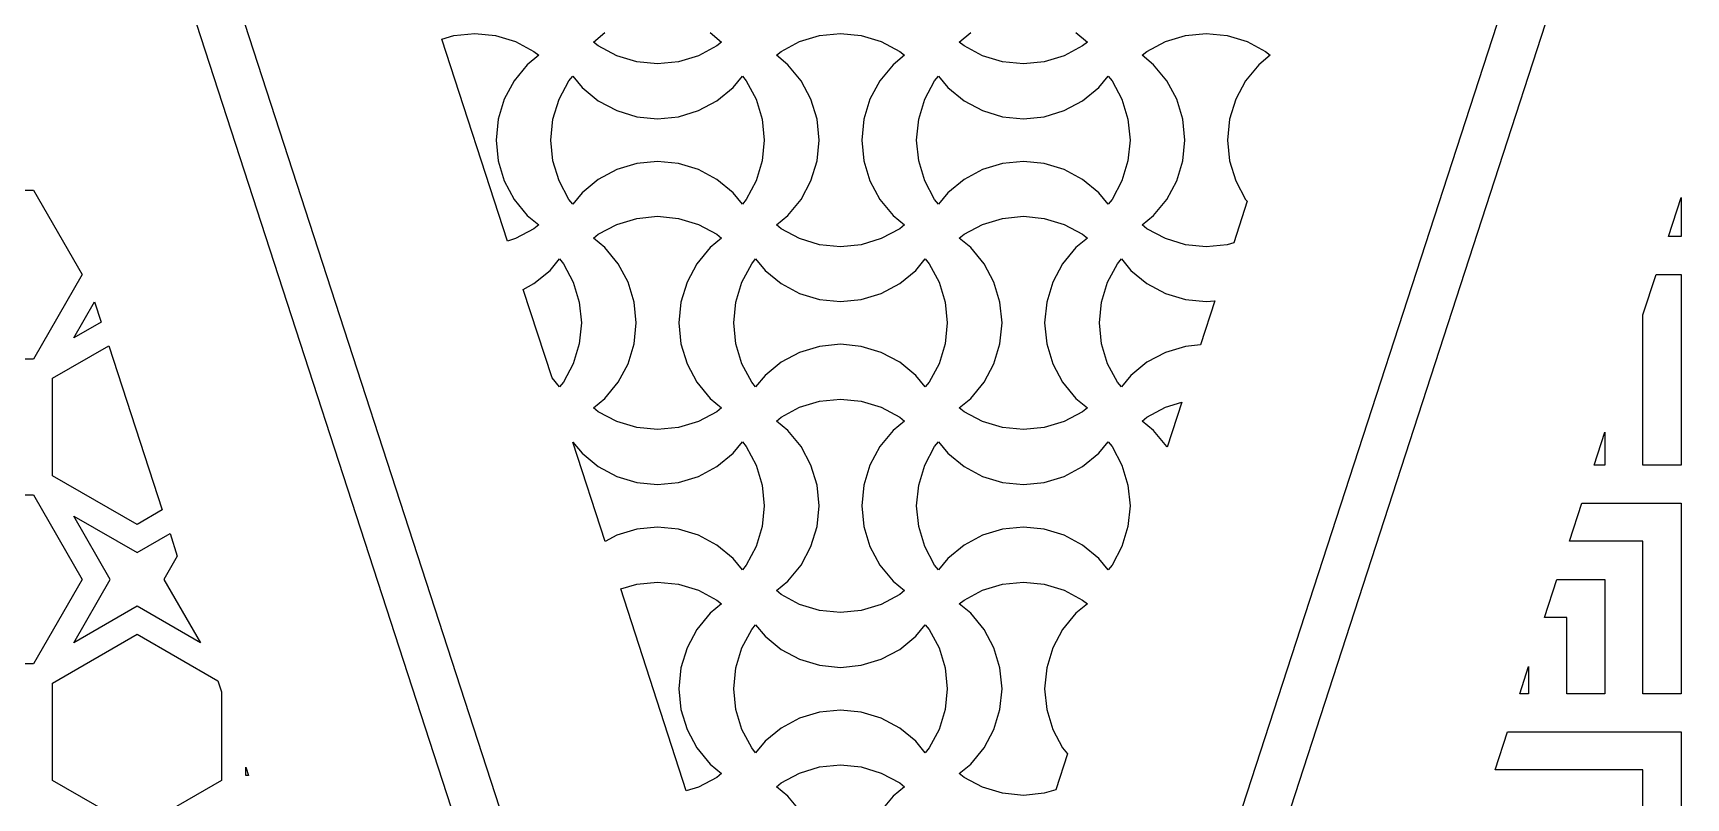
# Model space of a CAD drawing. Header units: metres. Extents: x 20 to 1108, y 20 to 485.
# Drawn here: x 430.8 to 539.2, y 95.7 to 145.9 of the extents above; entities that cross this region are included whole.
import ezdxf

# ---------------------------------------------------------------- set-up
doc = ezdxf.new("R2010")
doc.units = ezdxf.units.M

msp = doc.modelspace()

# ---------------------------------------------------------------- linework, layer by layer
for p, q in [((482.617, 20), (407.617, 250.826)), ((410.772, 250.826), (485.772, 20.0001)), ((485.772, 20.0001), (560.772, 250.826)), ((563.926, 250.826), (488.926, 20)), ((457.626, 145.455), (458.407, 145.692)), ((461.933, 132.202), (457.626, 145.455)), ((458.407, 145.692), (459.772, 145.826)), ((459.772, 145.826), (461.137, 145.692)), ((461.137, 145.692), (462.451, 145.293)), ((467.572, 145.261), (468.322, 145.877)), ((475.222, 145.877), (475.972, 145.261)), ((481.093, 145.293), (482.407, 145.692)), ((482.407, 145.692), (483.772, 145.826)), ((483.772, 145.826), (485.137, 145.692)), ((485.137, 145.692), (486.451, 145.293)), ((491.572, 145.261), (492.322, 145.877)), ((499.222, 145.877), (499.972, 145.261)), ((505.093, 145.293), (506.407, 145.692)), ((506.407, 145.692), (507.772, 145.826)), ((507.772, 145.826), (509.137, 145.692)), ((509.137, 145.692), (510.451, 145.293)), ((462.451, 145.293), (463.661, 144.647)), ((463.972, 144.392), (463.222, 143.776)), ((463.661, 144.647), (463.972, 144.392)), ((467.883, 145.006), (467.572, 145.261)), ((469.093, 144.359), (467.883, 145.006)), ((470.407, 143.961), (469.093, 144.359)), ((474.451, 144.359), (473.137, 143.961)), ((475.661, 145.006), (474.451, 144.359)), ((475.972, 145.261), (475.661, 145.006)), ((479.573, 144.392), (479.883, 144.647)), ((480.322, 143.776), (479.573, 144.392)), ((479.883, 144.647), (481.093, 145.293)), ((486.451, 145.293), (487.661, 144.647)), ((487.972, 144.392), (487.222, 143.776)), ((487.661, 144.647), (487.972, 144.392)), ((491.883, 145.006), (491.572, 145.261)), ((493.093, 144.359), (491.883, 145.006)), ((494.407, 143.961), (493.093, 144.359)), ((498.451, 144.359), (497.137, 143.961)), ((499.661, 145.006), (498.451, 144.359)), ((499.972, 145.261), (499.661, 145.006)), ((503.572, 144.392), (503.883, 144.647)), ((504.322, 143.776), (503.572, 144.392)), ((503.883, 144.647), (505.093, 145.293)), ((510.451, 145.293), (511.661, 144.647)), ((511.971, 144.392), (511.222, 143.776)), ((511.661, 144.647), (511.971, 144.392)), ((463.222, 143.776), (462.352, 142.715)), ((471.772, 143.826), (470.407, 143.961)), ((473.137, 143.961), (471.772, 143.826)), ((481.193, 142.715), (480.322, 143.776)), ((487.222, 143.776), (486.351, 142.715)), ((495.772, 143.826), (494.407, 143.961)), ((497.137, 143.961), (495.772, 143.826)), ((505.192, 142.715), (504.322, 143.776)), ((511.222, 143.776), (510.351, 142.715)), ((462.352, 142.715), (461.705, 141.505)), ((465.305, 141.505), (465.952, 142.715)), ((465.952, 142.715), (466.207, 143.026)), ((466.207, 143.026), (466.823, 142.277)), ((466.823, 142.277), (467.883, 141.406)), ((475.661, 141.406), (476.722, 142.277)), ((476.722, 142.277), (477.336, 143.026)), ((477.336, 143.026), (477.592, 142.715)), ((477.592, 142.715), (478.239, 141.505)), ((481.839, 141.505), (481.193, 142.715)), ((486.351, 142.715), (485.705, 141.505)), ((489.304, 141.505), (489.952, 142.715)), ((489.952, 142.715), (490.207, 143.026)), ((490.207, 143.026), (490.823, 142.277)), ((490.823, 142.277), (491.883, 141.406)), ((499.661, 141.406), (500.721, 142.277)), ((500.721, 142.277), (501.336, 143.026)), ((501.336, 143.026), (501.592, 142.715)), ((501.592, 142.715), (502.239, 141.505)), ((505.839, 141.505), (505.192, 142.715)), ((510.351, 142.715), (509.705, 141.505)), ((461.705, 141.505), (461.307, 140.193)), ((464.907, 140.193), (465.305, 141.505)), ((467.883, 141.406), (469.093, 140.759)), ((474.451, 140.759), (475.661, 141.406)), ((478.239, 141.505), (478.637, 140.193)), ((482.238, 140.193), (481.839, 141.505)), ((485.705, 141.505), (485.306, 140.193)), ((488.907, 140.193), (489.304, 141.505)), ((491.883, 141.406), (493.093, 140.759)), ((498.451, 140.759), (499.661, 141.406)), ((502.239, 141.505), (502.637, 140.193)), ((506.238, 140.193), (505.839, 141.505)), ((509.705, 141.505), (509.306, 140.193)), ((461.307, 140.193), (461.172, 138.826)), ((464.772, 138.826), (464.907, 140.193)), ((469.093, 140.759), (470.407, 140.361)), ((470.407, 140.361), (471.772, 140.227)), ((471.772, 140.227), (473.137, 140.361)), ((473.137, 140.361), (474.451, 140.759)), ((478.637, 140.193), (478.772, 138.826)), ((482.372, 138.826), (482.238, 140.193)), ((485.306, 140.193), (485.172, 138.826)), ((488.772, 138.826), (488.907, 140.193)), ((493.093, 140.759), (494.407, 140.361)), ((494.407, 140.361), (495.772, 140.227)), ((495.772, 140.227), (497.137, 140.361)), ((497.137, 140.361), (498.451, 140.759)), ((502.637, 140.193), (502.772, 138.826)), ((506.372, 138.826), (506.238, 140.193)), ((509.306, 140.193), (509.171, 138.826)), ((461.172, 138.826), (461.307, 137.461)), ((464.907, 137.461), (464.772, 138.826)), ((478.772, 138.826), (478.637, 137.461)), ((482.238, 137.461), (482.372, 138.826)), ((485.172, 138.826), (485.306, 137.461)), ((488.907, 137.461), (488.772, 138.826)), ((502.772, 138.826), (502.637, 137.461)), ((506.238, 137.461), (506.372, 138.826)), ((509.171, 138.826), (509.306, 137.461)), ((461.307, 137.461), (461.705, 136.149)), ((465.305, 136.149), (464.907, 137.461)), ((469.093, 136.895), (467.883, 136.247)), ((470.407, 137.292), (469.093, 136.895)), ((471.772, 137.426), (470.407, 137.292)), ((473.137, 137.292), (471.772, 137.426)), ((474.451, 136.895), (473.137, 137.292)), ((475.661, 136.247), (474.451, 136.895)), ((478.637, 137.461), (478.239, 136.149)), ((481.839, 136.149), (482.238, 137.461)), ((485.306, 137.461), (485.705, 136.149)), ((489.304, 136.149), (488.907, 137.461)), ((493.093, 136.895), (491.883, 136.247)), ((494.407, 137.292), (493.093, 136.895)), ((495.772, 137.426), (494.407, 137.292)), ((497.137, 137.292), (495.772, 137.426)), ((498.451, 136.895), (497.137, 137.292)), ((499.661, 136.247), (498.451, 136.895)), ((502.637, 137.461), (502.239, 136.149)), ((505.839, 136.149), (506.238, 137.461)), ((509.306, 137.461), (509.705, 136.149)), ((461.705, 136.149), (462.352, 134.938)), ((465.952, 134.938), (465.305, 136.149)), ((467.883, 136.247), (466.823, 135.376)), ((476.722, 135.376), (475.661, 136.247)), ((478.239, 136.149), (477.592, 134.938)), ((481.193, 134.938), (481.839, 136.149)), ((485.705, 136.149), (486.351, 134.938)), ((489.952, 134.938), (489.304, 136.149)), ((491.883, 136.247), (490.823, 135.376)), ((500.721, 135.376), (499.661, 136.247)), ((502.239, 136.149), (501.592, 134.938)), ((505.192, 134.938), (505.839, 136.149)), ((509.705, 136.149), (510.351, 134.938)), ((424.419, 135.54), (430.816, 135.54)), ((430.816, 135.54), (434.014, 130)), ((462.352, 134.938), (463.222, 133.877)), ((466.207, 134.626), (465.952, 134.938)), ((466.823, 135.376), (466.207, 134.626)), ((477.336, 134.626), (476.722, 135.376)), ((477.592, 134.938), (477.336, 134.626)), ((480.322, 133.877), (481.193, 134.938)), ((486.351, 134.938), (487.222, 133.877)), ((490.207, 134.626), (489.952, 134.938)), ((490.823, 135.376), (490.207, 134.626)), ((501.336, 134.626), (500.721, 135.376)), ((501.592, 134.938), (501.336, 134.626)), ((504.322, 133.877), (505.192, 134.938)), ((510.457, 134.809), (509.576, 132.094)), ((510.351, 134.938), (510.457, 134.809)), ((538.097, 132.5), (538.926, 135.051)), ((538.926, 135.051), (538.926, 132.5)), ((463.222, 133.877), (463.972, 133.261)), ((469.093, 133.293), (470.407, 133.693)), ((470.407, 133.693), (471.772, 133.826)), ((471.772, 133.826), (473.137, 133.693)), ((473.137, 133.693), (474.451, 133.293)), ((479.573, 133.261), (480.322, 133.877)), ((487.222, 133.877), (487.972, 133.261)), ((493.093, 133.293), (494.407, 133.693)), ((494.407, 133.693), (495.772, 133.826)), ((495.772, 133.826), (497.137, 133.693)), ((497.137, 133.693), (498.451, 133.293)), ((503.572, 133.261), (504.322, 133.877)), ((462.451, 132.359), (461.933, 132.202)), ((463.661, 133.006), (462.451, 132.359)), ((463.972, 133.261), (463.661, 133.006)), ((467.572, 132.392), (467.883, 132.647)), ((468.322, 131.776), (467.572, 132.392)), ((467.883, 132.647), (469.093, 133.293)), ((474.451, 133.293), (475.661, 132.647)), ((475.972, 132.392), (475.222, 131.776)), ((475.661, 132.647), (475.972, 132.392)), ((479.883, 133.006), (479.573, 133.261)), ((481.093, 132.359), (479.883, 133.006)), ((482.407, 131.961), (481.093, 132.359)), ((486.451, 132.359), (485.137, 131.961)), ((487.661, 133.006), (486.451, 132.359)), ((487.972, 133.261), (487.661, 133.006)), ((491.572, 132.392), (491.883, 132.647)), ((492.322, 131.776), (491.572, 132.392)), ((491.883, 132.647), (493.093, 133.293)), ((498.451, 133.293), (499.661, 132.647)), ((499.972, 132.392), (499.222, 131.776)), ((499.661, 132.647), (499.972, 132.392)), ((503.883, 133.006), (503.572, 133.261)), ((505.093, 132.359), (503.883, 133.006)), ((506.407, 131.961), (505.093, 132.359)), ((538.926, 132.5), (538.097, 132.5)), ((469.192, 130.715), (468.322, 131.776)), ((475.222, 131.776), (474.352, 130.715)), ((483.772, 131.826), (482.407, 131.961)), ((485.137, 131.961), (483.772, 131.826)), ((493.192, 130.715), (492.322, 131.776)), ((499.222, 131.776), (498.352, 130.715)), ((507.772, 131.826), (506.407, 131.961)), ((509.137, 131.961), (507.772, 131.826)), ((509.576, 132.094), (509.137, 131.961)), ((463.661, 129.406), (464.722, 130.276)), ((464.722, 130.276), (465.337, 131.026)), ((465.337, 131.026), (465.592, 130.715)), ((465.592, 130.715), (466.239, 129.505)), ((469.839, 129.505), (469.192, 130.715)), ((474.352, 130.715), (473.705, 129.505)), ((477.305, 129.505), (477.952, 130.715)), ((477.952, 130.715), (478.207, 131.026)), ((478.207, 131.026), (478.823, 130.276)), ((478.823, 130.276), (479.883, 129.406)), ((487.661, 129.406), (488.721, 130.276)), ((488.721, 130.276), (489.336, 131.026)), ((489.336, 131.026), (489.592, 130.715)), ((489.592, 130.715), (490.239, 129.505)), ((493.839, 129.505), (493.192, 130.715)), ((498.352, 130.715), (497.705, 129.505)), ((501.305, 129.505), (501.952, 130.715)), ((501.952, 130.715), (502.206, 131.026)), ((502.206, 131.026), (502.822, 130.276)), ((502.822, 130.276), (503.883, 129.406)), ((434.014, 130), (430.816, 124.46)), ((462.962, 129.032), (463.661, 129.406)), ((466.239, 129.505), (466.637, 128.193)), ((470.238, 128.193), (469.839, 129.505)), ((473.705, 129.505), (473.306, 128.193)), ((476.907, 128.193), (477.305, 129.505)), ((479.883, 129.406), (481.093, 128.759)), ((486.451, 128.759), (487.661, 129.406)), ((490.239, 129.505), (490.637, 128.193)), ((494.237, 128.193), (493.839, 129.505)), ((497.705, 129.505), (497.306, 128.193)), ((500.907, 128.193), (501.305, 129.505)), ((503.883, 129.406), (505.093, 128.759)), ((536.426, 127.357), (537.285, 130)), ((537.285, 130), (538.926, 130)), ((538.926, 130), (538.926, 117.5)), ((433.463, 125.846), (434.836, 128.223)), ((434.836, 128.223), (435.27, 126.889)), ((464.852, 123.217), (462.962, 129.032)), ((466.637, 128.193), (466.772, 126.826)), ((470.372, 126.826), (470.238, 128.193)), ((473.306, 128.193), (473.171, 126.826)), ((476.772, 126.826), (476.907, 128.193)), ((481.093, 128.759), (482.407, 128.36)), ((482.407, 128.36), (483.772, 128.227)), ((483.772, 128.227), (485.137, 128.36)), ((485.137, 128.36), (486.451, 128.759)), ((490.637, 128.193), (490.772, 126.826)), ((494.372, 126.826), (494.237, 128.193)), ((497.306, 128.193), (497.171, 126.826)), ((500.772, 126.826), (500.907, 128.193)), ((505.093, 128.759), (506.407, 128.36)), ((506.407, 128.36), (507.772, 128.227)), ((508.337, 128.282), (507.398, 125.39)), ((507.772, 128.227), (508.337, 128.282)), ((536.426, 117.5), (536.426, 127.357)), ((435.27, 126.889), (433.463, 125.846)), ((466.772, 126.826), (466.637, 125.461)), ((470.238, 125.461), (470.372, 126.826)), ((473.171, 126.826), (473.306, 125.461)), ((476.907, 125.461), (476.772, 126.826)), ((490.772, 126.826), (490.637, 125.461)), ((494.237, 125.461), (494.372, 126.826)), ((497.171, 126.826), (497.306, 125.461)), ((500.907, 125.461), (500.772, 126.826)), ((432.077, 123.198), (435.775, 125.333)), ((435.775, 125.333), (439.276, 114.561)), ((466.637, 125.461), (466.239, 124.149)), ((469.839, 124.149), (470.238, 125.461)), ((473.306, 125.461), (473.705, 124.149)), ((477.305, 124.149), (476.907, 125.461)), ((481.093, 124.894), (479.883, 124.246)), ((482.407, 125.292), (481.093, 124.894)), ((483.772, 125.426), (482.407, 125.292)), ((485.137, 125.292), (483.772, 125.426)), ((486.451, 124.894), (485.137, 125.292)), ((487.661, 124.246), (486.451, 124.894)), ((490.637, 125.461), (490.239, 124.149)), ((493.839, 124.149), (494.237, 125.461)), ((497.306, 125.461), (497.705, 124.149)), ((501.305, 124.149), (500.907, 125.461)), ((505.093, 124.894), (503.883, 124.246)), ((506.407, 125.292), (505.093, 124.894)), ((507.398, 125.39), (506.407, 125.292)), ((430.816, 124.46), (424.419, 124.46)), ((466.239, 124.149), (465.592, 122.938)), ((469.192, 122.938), (469.839, 124.149)), ((473.705, 124.149), (474.352, 122.938)), ((477.952, 122.938), (477.305, 124.149)), ((479.883, 124.246), (478.823, 123.376)), ((488.721, 123.376), (487.661, 124.246)), ((490.239, 124.149), (489.592, 122.938)), ((493.192, 122.938), (493.839, 124.149)), ((497.705, 124.149), (498.352, 122.938)), ((501.952, 122.938), (501.305, 124.149)), ((503.883, 124.246), (502.822, 123.376)), ((432.077, 116.802), (432.077, 123.198)), ((465.337, 122.626), (464.852, 123.217)), ((465.592, 122.938), (465.337, 122.626)), ((468.322, 121.876), (469.192, 122.938)), ((474.352, 122.938), (475.222, 121.876)), ((478.207, 122.626), (477.952, 122.938)), ((478.823, 123.376), (478.207, 122.626)), ((489.336, 122.626), (488.721, 123.376)), ((489.592, 122.938), (489.336, 122.626)), ((492.322, 121.876), (493.192, 122.938)), ((498.352, 122.938), (499.222, 121.876)), ((502.206, 122.626), (501.952, 122.938)), ((502.822, 123.376), (502.206, 122.626)), ((467.572, 121.261), (468.322, 121.876)), ((475.222, 121.876), (475.972, 121.261)), ((481.093, 121.293), (482.407, 121.692)), ((482.407, 121.692), (483.772, 121.826)), ((483.772, 121.826), (485.137, 121.692)), ((485.137, 121.692), (486.451, 121.293)), ((491.572, 121.261), (492.322, 121.876)), ((499.222, 121.876), (499.972, 121.261)), ((505.093, 121.293), (506.173, 121.621)), ((506.173, 121.621), (505.215, 118.672)), ((467.883, 121.006), (467.572, 121.261)), ((469.093, 120.359), (467.883, 121.006)), ((475.661, 121.006), (474.451, 120.359)), ((475.972, 121.261), (475.661, 121.006)), ((479.573, 120.392), (479.883, 120.647)), ((480.322, 119.776), (479.573, 120.392)), ((479.883, 120.647), (481.093, 121.293)), ((486.451, 121.293), (487.661, 120.647)), ((487.972, 120.392), (487.222, 119.776)), ((487.661, 120.647), (487.972, 120.392)), ((491.883, 121.006), (491.572, 121.261)), ((493.093, 120.359), (491.883, 121.006)), ((499.661, 121.006), (498.451, 120.359)), ((499.972, 121.261), (499.661, 121.006)), ((503.572, 120.392), (503.883, 120.647)), ((504.322, 119.776), (503.572, 120.392)), ((503.883, 120.647), (505.093, 121.293)), ((470.407, 119.961), (469.093, 120.359)), ((471.772, 119.826), (470.407, 119.961)), ((473.137, 119.961), (471.772, 119.826)), ((474.451, 120.359), (473.137, 119.961)), ((481.193, 118.715), (480.322, 119.776)), ((487.222, 119.776), (486.351, 118.715)), ((494.407, 119.961), (493.093, 120.359)), ((495.772, 119.826), (494.407, 119.961)), ((497.137, 119.961), (495.772, 119.826)), ((498.451, 120.359), (497.137, 119.961)), ((505.192, 118.715), (504.322, 119.776)), ((533.223, 117.5), (533.926, 119.663)), ((533.926, 119.663), (533.926, 117.5)), ((468.337, 112.49), (466.218, 119.012)), ((466.218, 119.012), (466.823, 118.276)), ((466.823, 118.276), (467.883, 117.406)), ((475.661, 117.406), (476.722, 118.276)), ((476.722, 118.276), (477.336, 119.026)), ((477.336, 119.026), (477.592, 118.715)), ((477.592, 118.715), (478.239, 117.505)), ((481.839, 117.505), (481.193, 118.715)), ((486.351, 118.715), (485.705, 117.505)), ((489.304, 117.505), (489.952, 118.715)), ((489.952, 118.715), (490.207, 119.026)), ((490.207, 119.026), (490.823, 118.276)), ((490.823, 118.276), (491.883, 117.406)), ((499.661, 117.406), (500.721, 118.276)), ((500.721, 118.276), (501.336, 119.026)), ((501.336, 119.026), (501.592, 118.715)), ((501.592, 118.715), (502.239, 117.505)), ((505.215, 118.672), (505.192, 118.715)), ((467.883, 117.406), (469.093, 116.759)), ((474.451, 116.759), (475.661, 117.406)), ((478.239, 117.505), (478.637, 116.193)), ((482.238, 116.193), (481.839, 117.505)), ((485.705, 117.505), (485.306, 116.193)), ((488.907, 116.193), (489.304, 117.505)), ((491.883, 117.406), (493.093, 116.759)), ((498.451, 116.759), (499.661, 117.406)), ((502.239, 117.505), (502.637, 116.193)), ((533.926, 117.5), (533.223, 117.5)), ((538.926, 117.5), (536.426, 117.5)), ((437.617, 113.604), (432.077, 116.802)), ((469.093, 116.759), (470.407, 116.361)), ((470.407, 116.361), (471.772, 116.227)), ((471.772, 116.227), (473.137, 116.361)), ((473.137, 116.361), (474.451, 116.759)), ((478.637, 116.193), (478.772, 114.826)), ((482.372, 114.826), (482.238, 116.193)), ((485.306, 116.193), (485.172, 114.826)), ((488.772, 114.826), (488.907, 116.193)), ((493.093, 116.759), (494.407, 116.361)), ((494.407, 116.361), (495.772, 116.227)), ((495.772, 116.227), (497.137, 116.361)), ((497.137, 116.361), (498.451, 116.759)), ((502.637, 116.193), (502.772, 114.826)), ((424.419, 115.54), (430.816, 115.54)), ((430.816, 115.54), (434.014, 110)), ((531.599, 112.5), (532.412, 115)), ((532.412, 115), (538.926, 115)), ((538.926, 115), (538.926, 102.5)), ((435.862, 110), (433.463, 114.154)), ((433.463, 114.154), (437.617, 111.756)), ((439.276, 114.561), (437.617, 113.604)), ((478.772, 114.826), (478.637, 113.461)), ((482.238, 113.461), (482.372, 114.826)), ((485.172, 114.826), (485.306, 113.461)), ((488.907, 113.461), (488.772, 114.826)), ((502.772, 114.826), (502.637, 113.461)), ((437.617, 111.756), (439.781, 113.005)), ((439.781, 113.005), (440.259, 111.533)), ((469.093, 112.895), (468.337, 112.49)), ((470.407, 113.292), (469.093, 112.895)), ((471.772, 113.426), (470.407, 113.292)), ((473.137, 113.292), (471.772, 113.426)), ((474.451, 112.895), (473.137, 113.292)), ((475.661, 112.247), (474.451, 112.895)), ((478.637, 113.461), (478.239, 112.148)), ((481.839, 112.148), (482.238, 113.461)), ((485.306, 113.461), (485.705, 112.148)), ((489.304, 112.148), (488.907, 113.461)), ((493.093, 112.895), (491.883, 112.247)), ((494.407, 113.292), (493.093, 112.895)), ((495.772, 113.426), (494.407, 113.292)), ((497.137, 113.292), (495.772, 113.426)), ((498.451, 112.895), (497.137, 113.292)), ((499.661, 112.247), (498.451, 112.895)), ((502.637, 113.461), (502.239, 112.148)), ((476.722, 111.376), (475.661, 112.247)), ((478.239, 112.148), (477.592, 110.938)), ((481.193, 110.938), (481.839, 112.148)), ((485.705, 112.148), (486.351, 110.938)), ((489.952, 110.938), (489.304, 112.148)), ((491.883, 112.247), (490.823, 111.376)), ((500.721, 111.376), (499.661, 112.247)), ((502.239, 112.148), (501.592, 110.938)), ((536.426, 112.5), (531.599, 112.5)), ((536.426, 102.5), (536.426, 112.5)), ((440.259, 111.533), (439.373, 110)), ((477.336, 110.626), (476.722, 111.376)), ((477.592, 110.938), (477.336, 110.626)), ((480.322, 109.877), (481.193, 110.938)), ((486.351, 110.938), (487.222, 109.877)), ((490.207, 110.626), (489.952, 110.938)), ((490.823, 111.376), (490.207, 110.626)), ((501.336, 110.626), (500.721, 111.376)), ((501.592, 110.938), (501.336, 110.626)), ((434.014, 110), (430.816, 104.46)), ((433.463, 105.846), (435.862, 110)), ((439.373, 110), (441.772, 105.846)), ((469.351, 109.371), (470.407, 109.693)), ((470.407, 109.693), (471.772, 109.826)), ((471.772, 109.826), (473.137, 109.693)), ((473.137, 109.693), (474.451, 109.293)), ((479.573, 109.261), (480.322, 109.877)), ((487.222, 109.877), (487.972, 109.261)), ((493.093, 109.293), (494.407, 109.693)), ((494.407, 109.693), (495.772, 109.826)), ((495.772, 109.826), (497.137, 109.693)), ((497.137, 109.693), (498.451, 109.293)), ((529.974, 107.5), (530.787, 110)), ((530.787, 110), (533.926, 110)), ((533.926, 110), (533.926, 102.5)), ((473.657, 96.1183), (469.351, 109.371)), ((474.451, 109.293), (475.661, 108.647)), ((475.661, 108.647), (475.972, 108.392)), ((479.883, 109.006), (479.573, 109.261)), ((481.093, 108.359), (479.883, 109.006)), ((487.661, 109.006), (486.451, 108.359)), ((487.972, 109.261), (487.661, 109.006)), ((491.572, 108.392), (491.883, 108.647)), ((491.883, 108.647), (493.093, 109.293)), ((498.451, 109.293), (499.661, 108.647)), ((499.661, 108.647), (499.972, 108.392)), ((437.617, 108.244), (433.463, 105.846)), ((441.772, 105.846), (437.617, 108.244)), ((475.222, 107.776), (474.352, 106.715)), ((475.972, 108.392), (475.222, 107.776)), ((482.407, 107.961), (481.093, 108.359)), ((483.772, 107.826), (482.407, 107.961)), ((485.137, 107.961), (483.772, 107.826)), ((486.451, 108.359), (485.137, 107.961)), ((492.322, 107.776), (491.572, 108.392)), ((493.192, 106.715), (492.322, 107.776)), ((499.222, 107.776), (498.352, 106.715)), ((499.972, 108.392), (499.222, 107.776)), ((531.426, 107.5), (529.974, 107.5)), ((531.426, 102.5), (531.426, 107.5)), ((432.077, 103.198), (437.617, 106.396)), ((437.617, 106.396), (442.923, 103.333)), ((474.352, 106.715), (473.705, 105.505)), ((477.305, 105.505), (477.952, 106.715)), ((477.952, 106.715), (478.207, 107.026)), ((478.207, 107.026), (478.823, 106.276)), ((488.721, 106.276), (489.336, 107.026)), ((489.336, 107.026), (489.592, 106.715)), ((489.592, 106.715), (490.239, 105.505)), ((493.839, 105.505), (493.192, 106.715)), ((498.352, 106.715), (497.705, 105.505)), ((473.705, 105.505), (473.306, 104.192)), ((476.907, 104.192), (477.305, 105.505)), ((478.823, 106.276), (479.883, 105.406)), ((479.883, 105.406), (481.093, 104.759)), ((486.451, 104.759), (487.661, 105.406)), ((487.661, 105.406), (488.721, 106.276)), ((490.239, 105.505), (490.637, 104.192)), ((494.237, 104.192), (493.839, 105.505)), ((497.705, 105.505), (497.306, 104.192)), ((430.816, 104.46), (424.419, 104.46)), ((473.306, 104.192), (473.171, 102.826)), ((476.772, 102.826), (476.907, 104.192)), ((481.093, 104.759), (482.407, 104.361)), ((482.407, 104.361), (483.772, 104.227)), ((483.772, 104.227), (485.137, 104.361)), ((485.137, 104.361), (486.451, 104.759)), ((490.637, 104.192), (490.772, 102.826)), ((494.372, 102.826), (494.237, 104.192)), ((497.306, 104.192), (497.171, 102.826)), ((528.35, 102.5), (528.926, 104.274)), ((528.926, 104.274), (528.926, 102.5)), ((432.077, 96.8018), (432.077, 103.198)), ((442.923, 103.333), (443.158, 102.612)), ((443.158, 102.612), (443.158, 96.8018)), ((473.171, 102.826), (473.306, 101.461)), ((476.907, 101.461), (476.772, 102.826)), ((490.772, 102.826), (490.637, 101.461)), ((494.237, 101.461), (494.372, 102.826)), ((497.171, 102.826), (497.306, 101.461)), ((528.926, 102.5), (528.35, 102.5)), ((533.926, 102.5), (531.426, 102.5)), ((538.926, 102.5), (536.426, 102.5)), ((473.306, 101.461), (473.705, 100.149)), ((477.305, 100.149), (476.907, 101.461)), ((481.093, 100.894), (479.883, 100.246)), ((482.407, 101.292), (481.093, 100.894)), ((483.772, 101.426), (482.407, 101.292)), ((485.137, 101.292), (483.772, 101.426)), ((486.451, 100.894), (485.137, 101.292)), ((487.661, 100.246), (486.451, 100.894)), ((490.637, 101.461), (490.239, 100.149)), ((493.839, 100.149), (494.237, 101.461)), ((497.306, 101.461), (497.705, 100.149)), ((473.705, 100.149), (474.352, 98.9376)), ((477.952, 98.9376), (477.305, 100.149)), ((479.883, 100.246), (478.823, 99.3761)), ((488.721, 99.3761), (487.661, 100.246)), ((490.239, 100.149), (489.592, 98.9376)), ((493.192, 98.9376), (493.839, 100.149)), ((497.705, 100.149), (498.352, 98.9376)), ((526.725, 97.5), (527.538, 100)), ((527.538, 100), (538.926, 100)), ((538.926, 100), (538.926, 87.5)), ((474.352, 98.9376), (475.222, 97.8761)), ((478.207, 98.6261), (477.952, 98.9376)), ((478.823, 99.3761), (478.207, 98.6261)), ((489.336, 98.6261), (488.721, 99.3761)), ((489.592, 98.9376), (489.336, 98.6261)), ((492.322, 97.8761), (493.192, 98.9376)), ((498.352, 98.9376), (498.674, 98.5431)), ((444.757, 97.1396), (444.757, 97.6885)), ((444.757, 97.6885), (444.936, 97.1396)), ((475.222, 97.8761), (475.972, 97.2609)), ((481.093, 97.2931), (482.407, 97.6925)), ((482.407, 97.6925), (483.772, 97.8263)), ((483.772, 97.8263), (485.137, 97.6925)), ((485.137, 97.6925), (486.451, 97.2931)), ((491.572, 97.2609), (492.322, 97.8761)), ((498.674, 98.5431), (497.912, 96.1964)), ((437.617, 93.6035), (432.077, 96.8018)), ((443.158, 96.8018), (437.617, 93.6035)), ((444.936, 97.1396), (444.757, 97.1396)), ((475.661, 97.006), (474.451, 96.3595)), ((475.972, 97.2609), (475.661, 97.006)), ((479.573, 96.3917), (479.883, 96.6466)), ((479.883, 96.6466), (481.093, 97.2931)), ((486.451, 97.2931), (487.661, 96.6466)), ((487.661, 96.6466), (487.972, 96.3917)), ((491.883, 97.006), (491.572, 97.2609)), ((493.093, 96.3595), (491.883, 97.006)), ((536.426, 97.5), (526.725, 97.5)), ((536.426, 87.5), (536.426, 97.5)), ((474.451, 96.3595), (473.657, 96.1183)), ((480.322, 95.7765), (479.573, 96.3917)), ((481.193, 94.715), (480.322, 95.7765)), ((487.222, 95.7765), (486.351, 94.715)), ((487.972, 96.3917), (487.222, 95.7765)), ((494.407, 95.9611), (493.093, 96.3595)), ((495.772, 95.8263), (494.407, 95.9611)), ((497.137, 95.9611), (495.772, 95.8263)), ((497.912, 96.1964), (497.137, 95.9611))]:
    msp.add_line(p, q)

doc.saveas('drawing.dxf')
